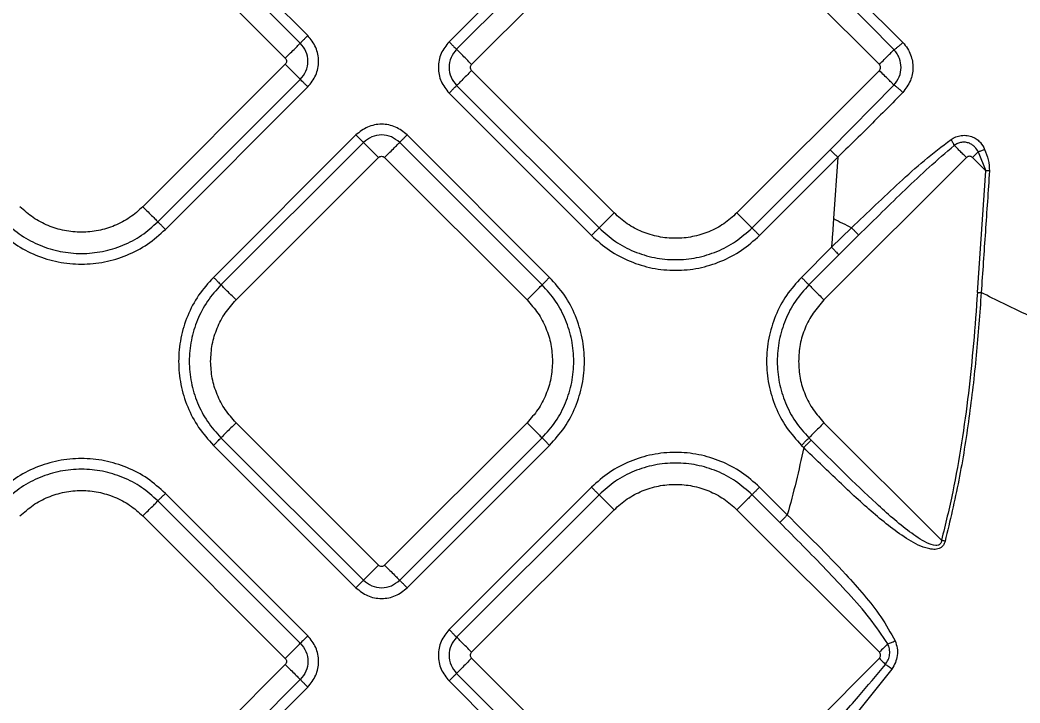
# Model space of a CAD drawing. Extents: x 400 to 501, y 484 to 634.
# Drawn here: x 463.906 to 468.531, y 544.394 to 547.554 of the extents above; entities that cross this region are included whole.
import ezdxf

# ---------------------------------------------------------------- set-up
doc = ezdxf.new("R2010")
doc.units = 0
doc.header["$MEASUREMENT"] = 0
doc.layers.add('DIM', color=3, linetype='Continuous')
doc.layers.add('GEOMETRY', color=3, linetype='Continuous', lineweight=25)

# ---------------------------------------------------------------- blocks, each defined once
blk = doc.blocks.new('2026 GRANDEE')
at = {"layer": 'GEOMETRY', "ltscale": 16}
for p, q in [((14.8126, -49.3583), (14.1538, -48.6994)), ((14.7777, -49.3931), (14.1189, -48.7343)), ((16.1244, -48.7279), (15.4656, -49.3868)), ((16.1593, -48.7628), (15.5005, -49.4216)), ((14.0492, -48.804), (14.708, -49.4629)), ((15.5702, -49.4914), (16.229, -48.8325)), ((16.7971, -48.8325), (17.456, -49.4914)), ((17.3143, -49.1405), (17.5644, -49.39)), ((17.5238, -49.4235), (17.2794, -49.1753)), ((14.708, -49.4911), (14.0492, -50.15)), ((16.229, -50.1785), (15.5702, -49.5196)), ((17.456, -49.5196), (16.7971, -50.1785)), ((14.1189, -50.2197), (14.7777, -49.5609)), ((14.1538, -50.2546), (14.8126, -49.5957)), ((15.4656, -49.6242), (16.1244, -50.2831)), ((15.5005, -49.5894), (16.1593, -50.2482)), ((17.2286, -49.8865), (17.5235, -49.5872)), ((15.0346, -49.8178), (14.3758, -50.4766)), ((15.0695, -49.8526), (14.4107, -50.5114)), ((15.896, -50.5114), (15.2372, -49.8526)), ((15.9309, -50.4766), (15.2721, -49.8178)), ((16.8669, -50.2482), (17.2286, -49.8865)), ((17.887, -49.9224), (17.9129, -49.8964)), ((17.9129, -49.8964), (17.9478, -49.9832)), ((14.4804, -50.5812), (15.1392, -49.9223)), ((15.1675, -49.9223), (15.8263, -50.5812)), ((16.9017, -50.2831), (17.2634, -49.9214)), ((17.8587, -49.9224), (17.1999, -50.5812)), ((17.2634, -49.9214), (17.2442, -50.2047)), ((17.9478, -49.9832), (17.887, -49.9224)), ((17.9096, -50.5461), (17.9478, -49.9832)), ((17.2343, -50.3376), (17.3274, -50.2472)), ((17.36, -50.2819), (17.2691, -50.3725)), ((17.2343, -50.3376), (17.0953, -50.4766)), ((17.2691, -50.3725), (17.1301, -50.5115)), ((15.1392, -51.8081), (14.4804, -51.1493)), ((15.8263, -51.1493), (15.1675, -51.8081)), ((17.7436, -51.6931), (17.1999, -51.1493)), ((14.4107, -51.219), (15.0695, -51.8779)), ((15.2372, -51.8779), (15.896, -51.219)), ((17.1301, -51.2191), (17.1408, -51.2297)), ((14.3758, -51.2539), (15.0346, -51.9127)), ((15.2721, -51.9127), (15.9309, -51.2539)), ((17.0953, -51.2539), (17.1059, -51.2645)), ((14.8126, -52.1348), (14.1537, -51.4759)), ((16.1245, -51.4474), (15.4656, -52.1063)), ((17.0303, -51.576), (16.9018, -51.4474)), ((14.7777, -52.1696), (14.1189, -51.5108)), ((16.1593, -51.4823), (15.5005, -52.1411)), ((16.9955, -51.6109), (16.8669, -51.4823)), ((15.5702, -52.2109), (16.229, -51.552)), ((17.456, -52.2109), (16.7972, -51.552)), ((14.0491, -51.5805), (14.708, -52.2394)), ((14.708, -52.2676), (14.0491, -52.9265)), ((16.229, -52.898), (15.5702, -52.2391)), ((16.7972, -52.898), (17.456, -52.2391)), ((15.5005, -52.3089), (16.1593, -52.9677)), ((14.1189, -52.9962), (14.7777, -52.3374)), ((15.4656, -52.3437), (16.1245, -53.0026)), ((14.1537, -53.0311), (14.8126, -52.3722))]:
    blk.add_line(p, q, dxfattribs=at)
for points in [[(14.708, -49.4629), (14.7163, -49.4546), (14.7328, -49.438), (14.7545, -49.4164), (14.7711, -49.3998), (14.7755, -49.3953), (14.7777, -49.3931)], [(14.8126, -49.3583), (14.8085, -49.3624), (14.8002, -49.3707), (14.7893, -49.3815), (14.781, -49.3898), (14.7788, -49.392), (14.7777, -49.3931)], [(15.4656, -49.3868), (15.4697, -49.3909), (15.478, -49.3992), (15.4888, -49.41), (15.4971, -49.4183), (15.4993, -49.4205), (15.5005, -49.4216)], [(15.5702, -49.4914), (15.5619, -49.4831), (15.5453, -49.4665), (15.5237, -49.4449), (15.5071, -49.4283), (15.5027, -49.4239), (15.5005, -49.4216)], [(17.456, -49.4914), (17.4636, -49.4838), (17.4787, -49.4686), (17.499, -49.4483), (17.5154, -49.432), (17.521, -49.4263), (17.5238, -49.4235)], [(14.708, -49.4911), (14.7163, -49.4994), (14.7328, -49.516), (14.7545, -49.5376), (14.7711, -49.5542), (14.7755, -49.5586), (14.7777, -49.5609)], [(15.5702, -49.5196), (15.5619, -49.5279), (15.5453, -49.5445), (15.5237, -49.5661), (15.5071, -49.5827), (15.5027, -49.5872), (15.5005, -49.5894)], [(17.5235, -49.5872), (17.5207, -49.5843), (17.5149, -49.5786), (17.4986, -49.5623), (17.4785, -49.5421), (17.4635, -49.5271), (17.456, -49.5196)], [(14.8126, -49.5957), (14.8085, -49.5916), (14.8002, -49.5833), (14.7893, -49.5725), (14.781, -49.5642), (14.7788, -49.562), (14.7777, -49.5609)], [(15.4656, -49.6242), (15.4697, -49.6201), (15.478, -49.6118), (15.4888, -49.601), (15.4971, -49.5927), (15.4993, -49.5905), (15.5005, -49.5894)], [(15.0346, -49.8178), (15.0388, -49.8219), (15.047, -49.8302), (15.0579, -49.841), (15.0662, -49.8493), (15.0684, -49.8515), (15.0695, -49.8526)], [(15.1392, -49.9223), (15.1309, -49.9141), (15.1144, -49.8975), (15.0927, -49.8758), (15.0761, -49.8593), (15.0717, -49.8548), (15.0695, -49.8526)], [(15.1675, -49.9223), (15.1758, -49.9141), (15.1923, -49.8975), (15.214, -49.8758), (15.2306, -49.8593), (15.235, -49.8548), (15.2372, -49.8526)], [(15.2721, -49.8178), (15.2679, -49.8219), (15.2597, -49.8302), (15.2488, -49.841), (15.2405, -49.8493), (15.2383, -49.8515), (15.2372, -49.8526)], [(17.2286, -49.8865), (17.2297, -49.8876), (17.2319, -49.8898), (17.2402, -49.8981), (17.251, -49.909), (17.2593, -49.9172), (17.2634, -49.9214)], [(17.8587, -49.9224), (17.8533, -49.917), (17.8425, -49.9062), (17.8272, -49.8909), (17.8133, -49.877), (17.8062, -49.8699), (17.8026, -49.8663)], [(14.0492, -50.15), (14.0295, -50.1675), (13.9902, -50.2026), (13.9197, -50.2393), (13.844, -50.2625), (13.7651, -50.2702), (13.6862, -50.2625), (13.6105, -50.2393), (13.54, -50.2026), (13.5007, -50.1675), (13.481, -50.15)], [(14.0492, -50.15), (14.0575, -50.1582), (14.074, -50.1748), (14.0957, -50.1965), (14.1123, -50.2131), (14.1167, -50.2175), (14.1189, -50.2197)], [(16.229, -50.1785), (16.2207, -50.1868), (16.2042, -50.2033), (16.1825, -50.225), (16.1659, -50.2416), (16.1615, -50.246), (16.1593, -50.2482)], [(16.7971, -50.1785), (16.7775, -50.196), (16.7382, -50.2311), (16.6677, -50.2678), (16.592, -50.291), (16.5131, -50.2987), (16.4342, -50.291), (16.3585, -50.2678), (16.288, -50.2311), (16.2487, -50.196), (16.229, -50.1785)], [(16.7971, -50.1785), (16.8054, -50.1868), (16.822, -50.2033), (16.8436, -50.225), (16.8602, -50.2416), (16.8647, -50.246), (16.8669, -50.2482)], [(13.4113, -50.2197), (13.4358, -50.2415), (13.4847, -50.2852), (13.5726, -50.331), (13.6668, -50.3598), (13.7651, -50.3694), (13.8634, -50.3598), (13.9576, -50.331), (14.0455, -50.2852), (14.0944, -50.2415), (14.1189, -50.2197)], [(14.1538, -50.2546), (14.1496, -50.2504), (14.1413, -50.2421), (14.1305, -50.2313), (14.1222, -50.223), (14.12, -50.2208), (14.1189, -50.2197)], [(13.3765, -50.2546), (13.4033, -50.2785), (13.4571, -50.3265), (13.5536, -50.3768), (13.6571, -50.4085), (13.7651, -50.4191), (13.8731, -50.4085), (13.9766, -50.3768), (14.0731, -50.3265), (14.1269, -50.2785), (14.1538, -50.2546)], [(16.1244, -50.2831), (16.1286, -50.2789), (16.1368, -50.2706), (16.1477, -50.2598), (16.156, -50.2515), (16.1582, -50.2493), (16.1593, -50.2482)], [(16.1593, -50.2482), (16.1838, -50.27), (16.2327, -50.3137), (16.3205, -50.3595), (16.4148, -50.3883), (16.5131, -50.3979), (16.6114, -50.3883), (16.7056, -50.3595), (16.7934, -50.3137), (16.8424, -50.27), (16.8669, -50.2482)], [(16.9017, -50.2831), (16.8976, -50.2789), (16.8893, -50.2706), (16.8785, -50.2598), (16.8702, -50.2515), (16.868, -50.2493), (16.8669, -50.2482)], [(16.1244, -50.2831), (16.1513, -50.3071), (16.2051, -50.355), (16.3016, -50.4053), (16.4051, -50.437), (16.5131, -50.4476), (16.621, -50.437), (16.7246, -50.4053), (16.8211, -50.355), (16.8748, -50.3071), (16.9017, -50.2831)], [(17.2343, -50.3376), (17.2384, -50.3418), (17.2467, -50.35), (17.2575, -50.3609), (17.2658, -50.3692), (17.268, -50.3714), (17.2691, -50.3725)], [(14.3758, -50.4766), (14.3518, -50.5035), (14.3038, -50.5572), (14.2536, -50.6537), (14.2218, -50.7573), (14.2113, -50.8652), (14.2218, -50.9732), (14.2536, -51.0767), (14.3038, -51.1732), (14.3518, -51.227), (14.3758, -51.2539)], [(14.3758, -50.4766), (14.3799, -50.4807), (14.3882, -50.489), (14.399, -50.4998), (14.4073, -50.5081), (14.4095, -50.5103), (14.4107, -50.5114)], [(15.9309, -50.4766), (15.9268, -50.4807), (15.9185, -50.489), (15.9077, -50.4998), (15.8994, -50.5081), (15.8972, -50.5103), (15.896, -50.5114)], [(15.9309, -51.2539), (15.9549, -51.227), (16.0029, -51.1732), (16.0531, -51.0767), (16.0849, -50.9732), (16.0954, -50.8652), (16.0849, -50.7573), (16.0531, -50.6537), (16.0029, -50.5572), (15.9549, -50.5035), (15.9309, -50.4766)], [(17.0953, -50.4766), (17.0713, -50.5035), (17.0233, -50.5573), (16.973, -50.6538), (16.9413, -50.7573), (16.9308, -50.8653), (16.9413, -50.9732), (16.973, -51.0768), (17.0233, -51.1733), (17.0713, -51.227), (17.0953, -51.2539)], [(17.0953, -50.4766), (17.0994, -50.4808), (17.1077, -50.489), (17.1185, -50.4999), (17.1268, -50.5082), (17.129, -50.5104), (17.1301, -50.5115)], [(14.4107, -50.5114), (14.3888, -50.5359), (14.3451, -50.5849), (14.2994, -50.6727), (14.2705, -50.767), (14.2609, -50.8652), (14.2705, -50.9635), (14.2994, -51.0578), (14.3451, -51.1456), (14.3888, -51.1946), (14.4107, -51.219)], [(14.4804, -50.5812), (14.4721, -50.5729), (14.4555, -50.5563), (14.4339, -50.5347), (14.4173, -50.5181), (14.4129, -50.5137), (14.4107, -50.5114)], [(15.8263, -50.5812), (15.8346, -50.5729), (15.8512, -50.5563), (15.8728, -50.5347), (15.8894, -50.5181), (15.8938, -50.5137), (15.896, -50.5114)], [(15.896, -51.219), (15.9179, -51.1946), (15.9616, -51.1456), (16.0073, -51.0578), (16.0362, -50.9635), (16.0458, -50.8652), (16.0362, -50.767), (16.0073, -50.6727), (15.9616, -50.5849), (15.9179, -50.5359), (15.896, -50.5114)], [(17.1301, -50.5115), (17.1083, -50.536), (17.0646, -50.5849), (17.0189, -50.6727), (16.99, -50.767), (16.9804, -50.8653), (16.99, -50.9635), (17.0189, -51.0578), (17.0646, -51.1456), (17.1083, -51.1946), (17.1301, -51.2191)], [(17.1301, -50.5115), (17.1324, -50.5137), (17.1368, -50.5181), (17.1534, -50.5347), (17.175, -50.5564), (17.1916, -50.5729), (17.1999, -50.5812)], [(14.3627, -50.8652), (14.3642, -50.8389), (14.3672, -50.7863), (14.3912, -50.7106), (14.4277, -50.6401), (14.4628, -50.6008), (14.4804, -50.5812)], [(15.8263, -50.5812), (15.8439, -50.6008), (15.879, -50.6401), (15.9155, -50.7106), (15.9395, -50.7863), (15.9425, -50.8389), (15.944, -50.8652)], [(17.1999, -50.5812), (17.1823, -50.6009), (17.1472, -50.6401), (17.1107, -50.7107), (17.0867, -50.7864), (17.0837, -50.839), (17.0822, -50.8653)], [(14.4804, -51.1493), (14.4628, -51.1297), (14.4277, -51.0904), (14.3912, -51.0198), (14.3672, -50.9441), (14.3642, -50.8915), (14.3627, -50.8652)], [(15.944, -50.8652), (15.9425, -50.8915), (15.9395, -50.9441), (15.9155, -51.0198), (15.879, -51.0904), (15.8439, -51.1297), (15.8263, -51.1493)], [(17.0822, -50.8653), (17.0837, -50.8916), (17.0867, -50.9442), (17.1107, -51.0199), (17.1472, -51.0904), (17.1823, -51.1297), (17.1999, -51.1493)], [(14.4804, -51.1493), (14.4721, -51.1576), (14.4555, -51.1741), (14.4339, -51.1958), (14.4173, -51.2124), (14.4129, -51.2168), (14.4107, -51.219)], [(15.8263, -51.1493), (15.8346, -51.1576), (15.8512, -51.1741), (15.8728, -51.1958), (15.8894, -51.2124), (15.8938, -51.2168), (15.896, -51.219)], [(17.1999, -51.1493), (17.1916, -51.1576), (17.175, -51.1742), (17.1534, -51.1958), (17.1368, -51.2124), (17.1324, -51.2168), (17.1301, -51.2191)], [(14.3758, -51.2539), (14.3799, -51.2497), (14.3882, -51.2415), (14.399, -51.2306), (14.4073, -51.2223), (14.4095, -51.2201), (14.4107, -51.219)], [(15.9309, -51.2539), (15.9268, -51.2497), (15.9185, -51.2415), (15.9077, -51.2306), (15.8994, -51.2223), (15.8972, -51.2201), (15.896, -51.219)], [(17.0953, -51.2539), (17.0994, -51.2498), (17.1077, -51.2415), (17.1185, -51.2307), (17.1268, -51.2224), (17.129, -51.2202), (17.1301, -51.2191)], [(17.1408, -51.2297), (17.1397, -51.2308), (17.1374, -51.233), (17.1292, -51.2413), (17.1183, -51.2521), (17.11, -51.2604), (17.1059, -51.2645)], [(16.9018, -51.4474), (16.8749, -51.4234), (16.8211, -51.3755), (16.7246, -51.3252), (16.6211, -51.2935), (16.5131, -51.2829), (16.4051, -51.2935), (16.3016, -51.3252), (16.2051, -51.3755), (16.1513, -51.4234), (16.1245, -51.4474)], [(14.1537, -51.4759), (14.1268, -51.452), (14.0731, -51.404), (13.9766, -51.3537), (13.873, -51.322), (13.7651, -51.3114), (13.6571, -51.322), (13.5536, -51.3537), (13.4571, -51.404), (13.4033, -51.452), (13.3764, -51.4759)], [(16.8669, -51.4823), (16.8424, -51.4605), (16.7935, -51.4168), (16.7056, -51.371), (16.6114, -51.3422), (16.5131, -51.3326), (16.4148, -51.3422), (16.3206, -51.371), (16.2327, -51.4168), (16.1838, -51.4605), (16.1593, -51.4823)], [(14.1189, -51.5108), (14.0944, -51.489), (14.0454, -51.4453), (13.9576, -51.3995), (13.8634, -51.3707), (13.7651, -51.3611), (13.6668, -51.3707), (13.5725, -51.3995), (13.4847, -51.4453), (13.4358, -51.489), (13.4113, -51.5108)], [(16.229, -51.552), (16.2487, -51.5345), (16.288, -51.4994), (16.3585, -51.4627), (16.4342, -51.4395), (16.5131, -51.4318), (16.592, -51.4395), (16.6677, -51.4627), (16.7382, -51.4994), (16.7775, -51.5345), (16.7972, -51.552)], [(13.481, -51.5805), (13.5007, -51.563), (13.54, -51.5279), (13.6105, -51.4912), (13.6862, -51.468), (13.7651, -51.4603), (13.844, -51.468), (13.9197, -51.4912), (13.9902, -51.5279), (14.0295, -51.563), (14.0491, -51.5805)], [(14.1537, -51.4759), (14.1496, -51.4801), (14.1413, -51.4884), (14.1305, -51.4992), (14.1222, -51.5075), (14.12, -51.5097), (14.1189, -51.5108)], [(16.1245, -51.4474), (16.1286, -51.4516), (16.1369, -51.4599), (16.1477, -51.4707), (16.156, -51.479), (16.1582, -51.4812), (16.1593, -51.4823)], [(16.9018, -51.4474), (16.8976, -51.4516), (16.8893, -51.4599), (16.8785, -51.4707), (16.8702, -51.479), (16.868, -51.4812), (16.8669, -51.4823)], [(14.0491, -51.5805), (14.0574, -51.5723), (14.074, -51.5557), (14.0956, -51.534), (14.1122, -51.5174), (14.1167, -51.513), (14.1189, -51.5108)], [(16.229, -51.552), (16.2208, -51.5437), (16.2042, -51.5272), (16.1826, -51.5055), (16.166, -51.4889), (16.1615, -51.4845), (16.1593, -51.4823)], [(16.8669, -51.4823), (16.8647, -51.4845), (16.8603, -51.4889), (16.8437, -51.5055), (16.822, -51.5272), (16.8055, -51.5437), (16.7972, -51.552)], [(17.0303, -51.576), (17.0262, -51.5802), (17.0179, -51.5884), (17.0071, -51.5993), (16.9988, -51.6076), (16.9966, -51.6098), (16.9955, -51.6109)], [(17.76, -51.6973), (17.7573, -51.6967), (17.752, -51.6953), (17.7464, -51.6938), (17.7436, -51.6931)], [(15.0695, -51.8779), (15.0717, -51.8756), (15.0761, -51.8712), (15.0927, -51.8546), (15.1144, -51.833), (15.1309, -51.8164), (15.1392, -51.8081)], [(15.1675, -51.8081), (15.1758, -51.8164), (15.1923, -51.833), (15.214, -51.8546), (15.2306, -51.8712), (15.235, -51.8756), (15.2372, -51.8779)], [(15.0695, -51.8779), (15.0684, -51.879), (15.0662, -51.8812), (15.0579, -51.8895), (15.047, -51.9003), (15.0388, -51.9086), (15.0346, -51.9127)], [(15.2721, -51.9127), (15.2679, -51.9086), (15.2597, -51.9003), (15.2488, -51.8895), (15.2405, -51.8812), (15.2383, -51.879), (15.2372, -51.8779)], [(15.4656, -52.1063), (15.4698, -52.1104), (15.478, -52.1187), (15.4889, -52.1295), (15.4972, -52.1378), (15.4994, -52.14), (15.5005, -52.1411)], [(14.708, -52.2394), (14.7163, -52.2311), (14.7328, -52.2145), (14.7545, -52.1929), (14.7711, -52.1763), (14.7755, -52.1719), (14.7777, -52.1696)], [(14.8126, -52.1348), (14.8084, -52.1389), (14.8001, -52.1472), (14.7893, -52.158), (14.781, -52.1663), (14.7788, -52.1685), (14.7777, -52.1696)], [(15.5702, -52.2109), (15.5619, -52.2026), (15.5454, -52.186), (15.5237, -52.1644), (15.5071, -52.1478), (15.5027, -52.1433), (15.5005, -52.1411)], [(17.4951, -52.1718), (17.489, -52.1779), (17.4768, -52.19), (17.463, -52.2039), (17.456, -52.2109)], [(14.708, -52.2676), (14.7163, -52.2759), (14.7328, -52.2925), (14.7545, -52.3141), (14.7711, -52.3307), (14.7755, -52.3352), (14.7777, -52.3374)], [(15.5702, -52.2391), (15.5619, -52.2474), (15.5454, -52.264), (15.5237, -52.2856), (15.5071, -52.3022), (15.5027, -52.3066), (15.5005, -52.3089)], [(17.456, -52.2391), (17.4609, -52.244), (17.4707, -52.2539), (17.4799, -52.263), (17.4845, -52.2676)], [(15.4656, -52.3437), (15.4698, -52.3396), (15.478, -52.3313), (15.4889, -52.3205), (15.4972, -52.3122), (15.4994, -52.31), (15.5005, -52.3089)], [(14.7777, -52.3374), (14.7788, -52.3385), (14.781, -52.3407), (14.7893, -52.349), (14.8001, -52.3598), (14.8084, -52.3681), (14.8126, -52.3722)]]:
    blk.add_open_spline(points, degree=3, dxfattribs=at)
for points, knots in [([(14.7777, -49.5609), (14.7874, -49.5486), (14.8069, -49.5241), (14.8153, -49.477), (14.8069, -49.4299), (14.7874, -49.4054), (14.7777, -49.3931)], [0, 0, 0, 0, 0.249985, 0.499995, 0.750018, 1, 1, 1, 1]), ([(14.8126, -49.5957), (14.8263, -49.5784), (14.8538, -49.5437), (14.8658, -49.477), (14.8538, -49.4103), (14.8263, -49.3756), (14.8126, -49.3583)], [0, 0, 0, 0, 0.250039, 0.499994, 0.749965, 1, 1, 1, 1]), ([(15.4656, -49.3868), (15.4518, -49.4041), (15.4243, -49.4388), (15.4124, -49.5055), (15.4243, -49.5722), (15.4518, -49.6069), (15.4656, -49.6242)], [0, 0, 0, 0, 0.2500385, 0.4999937, 0.7499651, 1, 1, 1, 1]), ([(17.5238, -49.4235), (17.5258, -49.4224), (17.5296, -49.4202), (17.5398, -49.4122), (17.5518, -49.4019), (17.5602, -49.394), (17.5644, -49.39)], [0, 0, 0, 0, 0.249996, 0.5, 0.750004, 1, 1, 1, 1]), ([(17.5644, -49.39), (17.5721, -49.3991), (17.5869, -49.4164), (17.6057, -49.4557), (17.6149, -49.5071), (17.6034, -49.5705), (17.5777, -49.604), (17.5643, -49.6215)], [0, 0, 0, 0, 0.140053, 0.268687, 0.50799, 0.744105, 1, 1, 1, 1]), ([(15.5005, -49.4216), (15.4907, -49.4339), (15.4713, -49.4584), (15.4629, -49.5055), (15.4713, -49.5526), (15.4907, -49.5771), (15.5005, -49.5894)], [0, 0, 0, 0, 0.249985, 0.499995, 0.750018, 1, 1, 1, 1]), ([(17.5235, -49.5872), (17.5328, -49.5748), (17.5507, -49.551), (17.5587, -49.5063), (17.5523, -49.47), (17.5394, -49.4422), (17.5292, -49.4299), (17.5238, -49.4235)], [0, 0, 0, 0, 0.255378, 0.492634, 0.732603, 0.861434, 1, 1, 1, 1]), ([(14.708, -49.4629), (14.7096, -49.4649), (14.7129, -49.4691), (14.7144, -49.477), (14.7129, -49.4849), (14.7096, -49.4891), (14.708, -49.4911)], [0, 0, 0, 0, 0.250227, 0.500001, 0.749773, 1, 1, 1, 1]), ([(15.5702, -49.5196), (15.5685, -49.5176), (15.5653, -49.5134), (15.5638, -49.5055), (15.5653, -49.4976), (15.5685, -49.4934), (15.5702, -49.4914)], [0, 0, 0, 0, 0.250227, 0.500001, 0.749773, 1, 1, 1, 1]), ([(17.456, -49.5196), (17.4576, -49.5176), (17.4609, -49.5134), (17.4623, -49.5055), (17.4609, -49.4976), (17.4576, -49.4934), (17.456, -49.4914)], [0, 0, 0, 0, 0.250227, 0.499999, 0.749773, 1, 1, 1, 1]), ([(17.5643, -49.6215), (17.5148, -49.6718), (17.4157, -49.7726), (17.3142, -49.8717), (17.2634, -49.9214)], [0, 0, 0, 0, 0.4992801, 1, 1, 1, 1]), ([(17.5643, -49.6215), (17.5601, -49.6175), (17.5517, -49.6095), (17.5397, -49.599), (17.5294, -49.5908), (17.5255, -49.5884), (17.5235, -49.5872)], [0, 0, 0, 0, 0.2499962, 0.5, 0.7500039, 1, 1, 1, 1]), ([(15.2721, -49.8178), (15.2547, -49.804), (15.22, -49.7765), (15.1534, -49.7646), (15.0867, -49.7765), (15.052, -49.804), (15.0346, -49.8178)], [0, 0, 0, 0, 0.250039, 0.499994, 0.749965, 1, 1, 1, 1]), ([(15.2372, -49.8526), (15.225, -49.8429), (15.2004, -49.8235), (15.1533, -49.8151), (15.1063, -49.8235), (15.0817, -49.8429), (15.0695, -49.8526)], [0, 0, 0, 0, 0.249985, 0.499995, 0.750018, 1, 1, 1, 1]), ([(17.3274, -50.2472), (17.4009, -50.1769), (17.5117, -50.0709), (17.6642, -49.9333), (17.746, -49.8708), (17.7875, -49.8391)], [0, 0, 0, 0, 0.493048, 0.743086, 1, 1, 1, 1]), ([(17.7875, -49.8391), (17.7945, -49.8348), (17.8094, -49.8257), (17.8354, -49.8192), (17.8625, -49.8192), (17.8876, -49.8262), (17.9079, -49.8382), (17.928, -49.8564), (17.9371, -49.8736), (17.9428, -49.8845)], [0, 0, 0, 0, 0.1315238, 0.2758229, 0.4259361, 0.5682551, 0.6949041, 0.8069152, 1, 1, 1, 1]), ([(17.8026, -49.8663), (17.8008, -49.8623), (17.7972, -49.8542), (17.7907, -49.8441), (17.7875, -49.8391)], [0, 0, 0, 0, 0.5, 1, 1, 1, 1]), ([(17.9129, -49.8964), (17.9085, -49.8886), (17.9016, -49.8764), (17.8869, -49.8638), (17.8724, -49.8556), (17.8547, -49.8511), (17.8358, -49.8516), (17.8177, -49.8566), (17.8075, -49.8632), (17.8026, -49.8663)], [0, 0, 0, 0, 0.198715, 0.312051, 0.437745, 0.577945, 0.726776, 0.869855, 1, 1, 1, 1]), ([(17.36, -50.2819), (17.3965, -50.2457), (17.4679, -50.175), (17.5764, -50.0698), (17.686, -49.9655), (17.7635, -49.8996), (17.8026, -49.8663)], [0, 0, 0, 0, 0.252953, 0.495232, 0.745221, 1, 1, 1, 1]), ([(17.9428, -49.8845), (17.9379, -49.8867), (17.928, -49.8911), (17.918, -49.8946), (17.9129, -49.8964)], [0, 0, 0, 0, 0.4999997, 1, 1, 1, 1]), ([(17.9428, -49.8845), (17.9492, -49.9007), (17.9619, -49.9326), (17.9642, -49.9672), (17.9654, -49.9844)], [0, 0, 0, 0, 0.504979, 1, 1, 1, 1]), ([(15.1392, -49.9223), (15.1413, -49.9207), (15.1454, -49.9174), (15.1533, -49.916), (15.1613, -49.9174), (15.1654, -49.9207), (15.1675, -49.9223)], [0, 0, 0, 0, 0.2502271, 0.500001, 0.7497726, 1, 1, 1, 1]), ([(17.887, -49.9224), (17.8849, -49.9207), (17.8808, -49.9175), (17.8728, -49.916), (17.8649, -49.9175), (17.8608, -49.9207), (17.8587, -49.9224)], [0, 0, 0, 0, 0.250227, 0.499999, 0.749773, 1, 1, 1, 1]), ([(17.9654, -49.9844), (17.959, -50.0782), (17.9463, -50.2658), (17.9335, -50.4535), (17.9271, -50.5473)], [0, 0, 0, 0, 0.499975, 1, 1, 1, 1]), ([(17.9654, -49.9844), (17.9625, -49.9842), (17.9568, -49.9838), (17.9508, -49.9834), (17.9478, -49.9832)], [0, 0, 0, 0, 0.5, 1, 1, 1, 1]), ([(17.2442, -50.2047), (17.2427, -50.2269), (17.2396, -50.2712), (17.2361, -50.3155), (17.2343, -50.3376)], [0, 0, 0, 0, 0.499813, 1, 1, 1, 1]), ([(17.2442, -50.2047), (17.2581, -50.2118), (17.2858, -50.226), (17.3135, -50.2402), (17.3274, -50.2472)], [0, 0, 0, 0, 0.499914, 1, 1, 1, 1]), ([(17.3274, -50.2472), (17.3314, -50.2513), (17.3393, -50.2593), (17.3494, -50.2699), (17.3571, -50.2782), (17.3591, -50.2806), (17.36, -50.2819)], [0, 0, 0, 0, 0.249996, 0.5, 0.750003, 1, 1, 1, 1]), ([(17.9096, -50.5461), (17.9039, -50.625), (17.8926, -50.7809), (17.8689, -51.0132), (17.8376, -51.2424), (17.7977, -51.4696), (17.7616, -51.6188), (17.7436, -51.6931)], [0, 0, 0, 0, 0.2044632, 0.4040363, 0.6035305, 0.8023013, 1, 1, 1, 1]), ([(17.9272, -50.5473), (17.92, -50.644), (17.9058, -50.8378), (17.8724, -51.1273), (17.8272, -51.415), (17.7823, -51.6034), (17.76, -51.6973)], [0, 0, 0, 0, 0.249871, 0.500908, 0.751248, 1, 1, 1, 1]), ([(17.9096, -50.5461), (17.9126, -50.5463), (17.9186, -50.5467), (17.9243, -50.5471), (17.9271, -50.5473)], [0, 0, 0, 0, 0.5, 1, 1, 1, 1]), ([(19.1338, -51.0843), (19.1111, -51.0774), (19.0657, -51.0638), (18.9605, -51.0233), (18.832, -50.9698), (18.681, -50.9035), (18.512, -50.8267), (18.328, -50.7407), (18.133, -50.6477), (17.9956, -50.5807), (17.9271, -50.5473)], [0, 0, 0, 0, 0.128249, 0.255782, 0.38238, 0.507923, 0.632387, 0.755818, 0.878313, 1, 1, 1, 1]), ([(17.7436, -51.6931), (17.7432, -51.6968), (17.7425, -51.7022), (17.7393, -51.7083), (17.7362, -51.7119), (17.7324, -51.7146), (17.726, -51.7171), (17.7062, -51.7183), (17.6592, -51.6988), (17.5665, -51.6351), (17.3874, -51.476), (17.2401, -51.3288), (17.1408, -51.2297)], [0, 0, 0, 0, 0.013818, 0.019826, 0.025562, 0.031338, 0.037461, 0.051678, 0.106221, 0.225912, 0.478497, 1, 1, 1, 1]), ([(17.1059, -51.2645), (17.0946, -51.3168), (17.072, -51.4213), (17.0442, -51.5245), (17.0303, -51.576)], [0, 0, 0, 0, 0.500417, 1, 1, 1, 1]), ([(17.76, -51.6973), (17.7583, -51.7024), (17.755, -51.7124), (17.745, -51.7242), (17.7328, -51.7314), (17.7159, -51.7357), (17.6948, -51.7349), (17.6466, -51.7231), (17.5798, -51.6857), (17.4971, -51.6254), (17.3901, -51.5355), (17.26, -51.4145), (17.1574, -51.3146), (17.1059, -51.2645)], [0, 0, 0, 0, 0.018658, 0.036539, 0.053287, 0.069198, 0.099881, 0.130209, 0.251464, 0.37436, 0.498319, 0.748267, 1, 1, 1, 1]), ([(17.4951, -52.1718), (17.4682, -52.1323), (17.4129, -52.051), (17.3136, -51.939), (17.2095, -51.8278), (17.103, -51.7188), (17.0313, -51.6468), (16.9955, -51.6109)], [0, 0, 0, 0, 0.191689, 0.394783, 0.597157, 0.798621, 1, 1, 1, 1]), ([(17.0303, -51.576), (17.0763, -51.6214), (17.1681, -51.712), (17.2875, -51.8349), (17.3862, -51.9465), (17.4667, -52.0462), (17.5079, -52.1206), (17.5287, -52.1581)], [0, 0, 0, 0, 0.248833, 0.49741, 0.663546, 0.830656, 1, 1, 1, 1]), ([(15.1675, -51.8081), (15.1654, -51.8098), (15.1613, -51.813), (15.1533, -51.8145), (15.1454, -51.813), (15.1413, -51.8098), (15.1392, -51.8081)], [0, 0, 0, 0, 0.2502271, 0.500001, 0.7497726, 1, 1, 1, 1]), ([(15.0695, -51.8779), (15.0817, -51.8876), (15.1063, -51.907), (15.1533, -51.9154), (15.2004, -51.907), (15.225, -51.8876), (15.2372, -51.8779)], [0, 0, 0, 0, 0.2499848, 0.4999945, 0.7500184, 1, 1, 1, 1]), ([(15.0346, -51.9127), (15.052, -51.9265), (15.0867, -51.954), (15.1533, -51.9659), (15.22, -51.954), (15.2547, -51.9265), (15.2721, -51.9127)], [0, 0, 0, 0, 0.250039, 0.499994, 0.749965, 1, 1, 1, 1]), ([(15.4656, -52.1063), (15.4519, -52.1236), (15.4244, -52.1583), (15.4124, -52.225), (15.4244, -52.2917), (15.4519, -52.3264), (15.4656, -52.3437)], [0, 0, 0, 0, 0.250039, 0.499994, 0.749965, 1, 1, 1, 1]), ([(14.7777, -52.1696), (14.7874, -52.1819), (14.8068, -52.2064), (14.8153, -52.2535), (14.8068, -52.3006), (14.7874, -52.3251), (14.7777, -52.3374)], [0, 0, 0, 0, 0.249989, 0.499995, 0.750011, 1, 1, 1, 1]), ([(14.8126, -52.3722), (14.8263, -52.3549), (14.8538, -52.3202), (14.8657, -52.2535), (14.8538, -52.1868), (14.8263, -52.1521), (14.8126, -52.1348)], [0, 0, 0, 0, 0.250033, 0.500005, 0.749962, 1, 1, 1, 1]), ([(15.5005, -52.1411), (15.4908, -52.1534), (15.4713, -52.1779), (15.4629, -52.225), (15.4713, -52.2721), (15.4908, -52.2966), (15.5005, -52.3089)], [0, 0, 0, 0, 0.2499848, 0.4999945, 0.7500184, 1, 1, 1, 1]), ([(17.4845, -52.2676), (17.4891, -52.2605), (17.4981, -52.2462), (17.5042, -52.2212), (17.5041, -52.1954), (17.4981, -52.1797), (17.4951, -52.1718)], [0, 0, 0, 0, 0.248062, 0.496409, 0.748573, 1, 1, 1, 1]), ([(17.4951, -52.1718), (17.4977, -52.171), (17.5031, -52.1693), (17.5117, -52.166), (17.5203, -52.1622), (17.5259, -52.1594), (17.5287, -52.1581)], [0, 0, 0, 0, 0.25, 0.5, 0.75, 1, 1, 1, 1]), ([(17.5287, -52.1581), (17.5327, -52.1691), (17.5406, -52.1909), (17.54, -52.2261), (17.5316, -52.2598), (17.5195, -52.279), (17.5135, -52.2886)], [0, 0, 0, 0, 0.257883, 0.510647, 0.756169, 1, 1, 1, 1]), ([(15.5702, -52.2391), (15.5686, -52.2371), (15.5653, -52.2329), (15.5639, -52.225), (15.5653, -52.2171), (15.5686, -52.2129), (15.5702, -52.2109)], [0, 0, 0, 0, 0.250227, 0.500001, 0.749773, 1, 1, 1, 1]), ([(17.456, -52.2391), (17.4576, -52.2371), (17.4609, -52.2329), (17.4624, -52.225), (17.4609, -52.2171), (17.4576, -52.2129), (17.456, -52.2109)], [0, 0, 0, 0, 0.250227, 0.499999, 0.749773, 1, 1, 1, 1]), ([(14.708, -52.2394), (14.7096, -52.2414), (14.7129, -52.2456), (14.7143, -52.2535), (14.7129, -52.2614), (14.7096, -52.2656), (14.708, -52.2676)], [0, 0, 0, 0, 0.250227, 0.500001, 0.749773, 1, 1, 1, 1]), ([(17.0629, -52.7379), (17.112, -52.6859), (17.212, -52.5798), (17.3538, -52.4241), (17.443, -52.3174), (17.4845, -52.2676)], [0, 0, 0, 0, 0.339325, 0.692209, 1, 1, 1, 1]), ([(17.5135, -52.2886), (17.5087, -52.285), (17.4991, -52.2777), (17.4894, -52.271), (17.4845, -52.2676)], [0, 0, 0, 0, 0.5, 1, 1, 1, 1]), ([(17.5135, -52.2886), (17.4483, -52.3717), (17.3174, -52.5383), (17.1731, -52.6939), (17.1007, -52.772)], [0, 0, 0, 0, 0.498214, 1, 1, 1, 1])]:
    blk.add_open_spline(points, degree=3, knots=knots, dxfattribs=at)

msp = doc.modelspace()

# ---------------------------------------------------------------- block references
at = {"layer": 'DIM'}
msp.add_blockref('2026 GRANDEE', (450.4248, 596.8403), dxfattribs=at)

doc.saveas('drawing.dxf')
